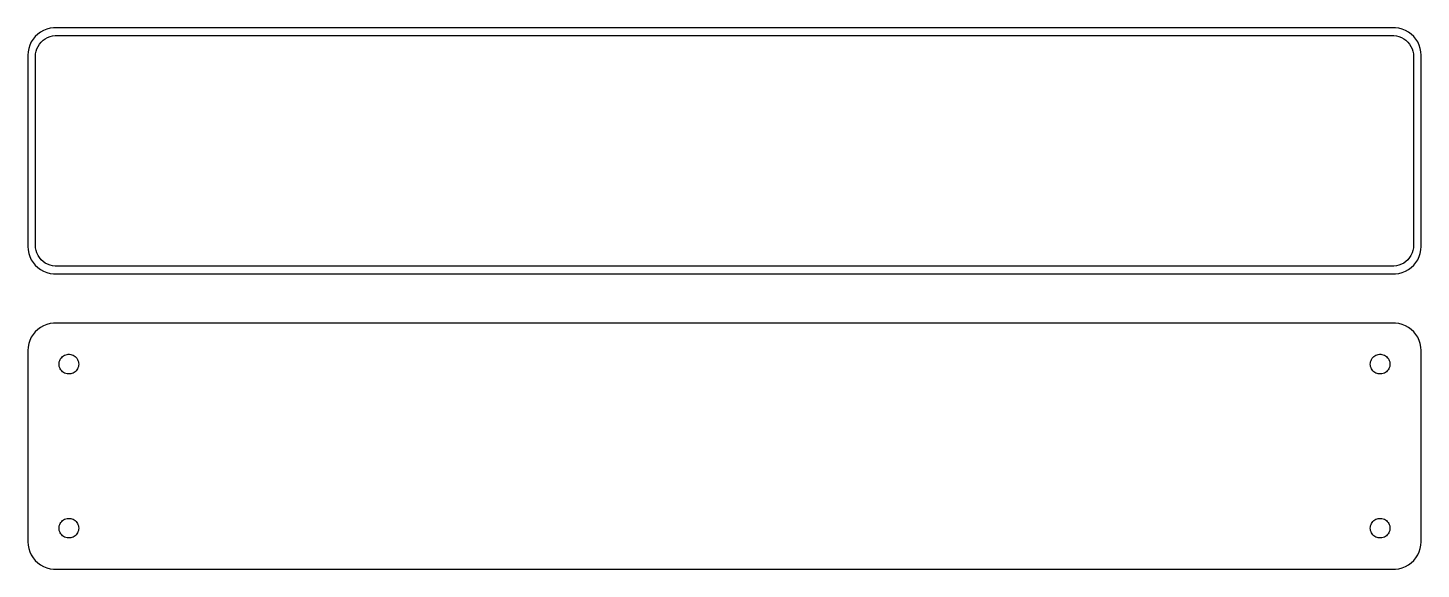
# Model space of a CAD drawing. Header units: metres. Extents: x -128 to 128, y 32 to 130.
import ezdxf

# ---------------------------------------------------------------- set-up
doc = ezdxf.new("R2010")
doc.units = ezdxf.units.M

msp = doc.modelspace()

# ---------------------------------------------------------------- linework, layer by layer
for p, q in [((-124.045, 130.255), (-124.629, 130.024)), ((-123.437, 130.411), (-124.045, 130.255)), ((-122.814, 130.49), (-123.437, 130.411)), ((122.814, 130.49), (-122.814, 130.49)), ((123.437, 130.411), (122.814, 130.49)), ((124.045, 130.255), (123.437, 130.411)), ((124.629, 130.024), (124.045, 130.255)), ((-126.882, 127.909), (-127.149, 127.341)), ((-126.545, 128.439), (-126.882, 127.909)), ((-126.145, 128.923), (-126.545, 128.439)), ((-125.687, 129.353), (-126.145, 128.923)), ((-125.179, 129.722), (-125.687, 129.353)), ((-125.641, 127.114), (-125.38, 127.524)), ((-125.38, 127.524), (-125.071, 127.899)), ((-124.629, 130.024), (-125.179, 129.722)), ((-125.071, 127.899), (-124.716, 128.231)), ((-124.716, 128.231), (-124.323, 128.517)), ((-124.323, 128.517), (-123.898, 128.751)), ((-123.898, 128.751), (-123.446, 128.93)), ((-123.446, 128.93), (-122.975, 129.051)), ((-122.975, 129.051), (-122.493, 129.112)), ((-122.493, 129.112), (122.493, 129.112)), ((122.493, 129.112), (122.975, 129.051)), ((122.975, 129.051), (123.446, 128.93)), ((123.446, 128.93), (123.898, 128.751)), ((123.898, 128.751), (124.323, 128.517)), ((124.323, 128.517), (124.716, 128.231)), ((125.179, 129.722), (124.629, 130.024)), ((124.716, 128.231), (125.071, 127.899)), ((125.071, 127.899), (125.38, 127.524)), ((125.687, 129.353), (125.179, 129.722)), ((125.38, 127.524), (125.641, 127.114)), ((126.145, 128.923), (125.687, 129.353)), ((126.545, 128.439), (126.145, 128.923)), ((126.882, 127.909), (126.545, 128.439)), ((127.149, 127.341), (126.882, 127.909)), ((-127.461, 126.127), (-127.5, 125.5)), ((-127.5, 125.5), (-127.5, 90.5)), ((-127.343, 126.743), (-127.461, 126.127)), ((-127.149, 127.341), (-127.343, 126.743)), ((-126.119, 125.25), (-126.089, 125.735)), ((-126.119, 90.75), (-126.119, 125.25)), ((-126.089, 125.735), (-125.998, 126.212)), ((-125.998, 126.212), (-125.848, 126.674)), ((-125.848, 126.674), (-125.641, 127.114)), ((125.641, 127.114), (125.848, 126.674)), ((125.848, 126.674), (125.998, 126.212)), ((125.998, 126.212), (126.089, 125.735)), ((126.089, 125.735), (126.119, 125.25)), ((126.119, 125.25), (126.119, 90.75)), ((127.343, 126.743), (127.149, 127.341)), ((127.461, 126.127), (127.343, 126.743)), ((127.5, 125.5), (127.461, 126.127)), ((127.5, 90.5), (127.5, 125.5)), ((-127.5, 90.5), (-127.461, 89.8733)), ((-127.461, 89.8733), (-127.343, 89.2566)), ((-127.343, 89.2566), (-127.149, 88.6594)), ((-126.089, 90.265), (-126.119, 90.75)), ((-125.998, 89.7877), (-126.089, 90.265)), ((-125.848, 89.3256), (-125.998, 89.7877)), ((-125.641, 88.8859), (-125.848, 89.3256)), ((125.848, 89.3256), (125.641, 88.8859)), ((125.998, 89.7877), (125.848, 89.3256)), ((126.089, 90.265), (125.998, 89.7877)), ((126.119, 90.75), (126.089, 90.265)), ((127.149, 88.6594), (127.343, 89.2566)), ((127.343, 89.2566), (127.461, 89.8733)), ((127.461, 89.8733), (127.5, 90.5)), ((-127.149, 88.6594), (-126.882, 88.0912)), ((-126.882, 88.0912), (-126.545, 87.5611)), ((-126.545, 87.5611), (-126.145, 87.0773)), ((-126.145, 87.0773), (-125.687, 86.6474)), ((-125.38, 88.4756), (-125.641, 88.8859)), ((-125.071, 88.1012), (-125.38, 88.4756)), ((-124.716, 87.7685), (-125.071, 88.1012)), ((-124.323, 87.4829), (-124.716, 87.7685)), ((-123.898, 87.2488), (-124.323, 87.4829)), ((-123.446, 87.0699), (-123.898, 87.2488)), ((-122.975, 86.9491), (-123.446, 87.0699)), ((-122.493, 86.8882), (-122.975, 86.9491)), ((122.493, 86.8882), (-122.493, 86.8882)), ((122.975, 86.9491), (122.493, 86.8882)), ((123.446, 87.0699), (122.975, 86.9491)), ((123.898, 87.2488), (123.446, 87.0699)), ((124.323, 87.4829), (123.898, 87.2488)), ((124.716, 87.7685), (124.323, 87.4829)), ((125.071, 88.1012), (124.716, 87.7685)), ((125.38, 88.4756), (125.071, 88.1012)), ((125.641, 88.8859), (125.38, 88.4756)), ((125.687, 86.6474), (126.145, 87.0773)), ((126.145, 87.0773), (126.545, 87.5611)), ((126.545, 87.5611), (126.882, 88.0912)), ((126.882, 88.0912), (127.149, 88.6594)), ((-125.687, 86.6474), (-125.179, 86.2784)), ((-125.179, 86.2784), (-124.629, 85.9759)), ((-124.629, 85.9759), (-124.045, 85.7447)), ((-124.045, 85.7447), (-123.437, 85.5886)), ((-123.437, 85.5886), (-122.814, 85.5099)), ((-122.814, 85.5099), (122.814, 85.5099)), ((122.814, 85.5099), (123.437, 85.5886)), ((123.437, 85.5886), (124.045, 85.7447)), ((124.045, 85.7447), (124.629, 85.9759)), ((124.629, 85.9759), (125.179, 86.2784)), ((125.179, 86.2784), (125.687, 86.6474)), ((-126.545, 74.4389), (-126.882, 73.9088)), ((-126.145, 74.9227), (-126.545, 74.4389)), ((-125.687, 75.3526), (-126.145, 74.9227)), ((-125.179, 75.7216), (-125.687, 75.3526)), ((-124.629, 76.0241), (-125.179, 75.7216)), ((-124.045, 76.2553), (-124.629, 76.0241)), ((-123.437, 76.4114), (-124.045, 76.2553)), ((-122.814, 76.4901), (-123.437, 76.4114)), ((122.814, 76.4901), (-122.814, 76.4901)), ((123.437, 76.4114), (122.814, 76.4901)), ((124.045, 76.2553), (123.437, 76.4114)), ((124.629, 76.0241), (124.045, 76.2553)), ((125.179, 75.7216), (124.629, 76.0241)), ((125.687, 75.3526), (125.179, 75.7216)), ((126.145, 74.9227), (125.687, 75.3526)), ((126.545, 74.4389), (126.145, 74.9227)), ((126.882, 73.9088), (126.545, 74.4389)), ((-127.461, 72.1267), (-127.5, 71.5)), ((-127.5, 71.5), (-127.5, 36.5)), ((-127.343, 72.7434), (-127.461, 72.1267)), ((-127.149, 73.3406), (-127.343, 72.7434)), ((-126.882, 73.9088), (-127.149, 73.3406)), ((127.149, 73.3406), (126.882, 73.9088)), ((127.343, 72.7434), (127.149, 73.3406)), ((127.461, 72.1267), (127.343, 72.7434)), ((127.5, 71.5), (127.461, 72.1267)), ((127.5, 36.5), (127.5, 71.5)), ((-121.8, 69), (-121.786, 69.2256)), ((-121.786, 68.7744), (-121.8, 69)), ((-121.786, 69.2256), (-121.743, 69.4476)), ((-121.743, 69.4476), (-121.674, 69.6626)), ((-121.674, 69.6626), (-121.577, 69.8671)), ((-121.577, 69.8671), (-121.456, 70.058)), ((-121.456, 70.058), (-121.312, 70.2322)), ((-121.312, 70.2322), (-121.147, 70.3869)), ((-121.147, 70.3869), (-120.964, 70.5198)), ((-120.964, 70.5198), (-120.766, 70.6287)), ((-120.766, 70.6287), (-120.556, 70.7119)), ((-120.556, 70.7119), (-120.337, 70.7681)), ((-120.337, 70.7681), (-120.113, 70.7964)), ((-120.113, 70.7964), (-119.887, 70.7964)), ((-119.887, 70.7964), (-119.663, 70.7681)), ((-119.663, 70.7681), (-119.444, 70.7119)), ((-119.444, 70.7119), (-119.234, 70.6287)), ((-119.234, 70.6287), (-119.036, 70.5198)), ((-119.036, 70.5198), (-118.853, 70.3869)), ((-118.853, 70.3869), (-118.688, 70.2322)), ((-118.688, 70.2322), (-118.544, 70.058)), ((-118.544, 70.058), (-118.423, 69.8671)), ((-118.423, 69.8671), (-118.326, 69.6626)), ((-118.326, 69.6626), (-118.257, 69.4476)), ((-118.257, 69.4476), (-118.214, 69.2256)), ((-118.214, 69.2256), (-118.2, 69)), ((-118.2, 69), (-118.214, 68.7744)), ((118.2, 69), (118.214, 69.2256)), ((118.214, 68.7744), (118.2, 69)), ((118.214, 69.2256), (118.257, 69.4476)), ((118.257, 69.4476), (118.326, 69.6626)), ((118.326, 69.6626), (118.423, 69.8671)), ((118.423, 69.8671), (118.544, 70.058)), ((118.544, 70.058), (118.688, 70.2322)), ((118.688, 70.2322), (118.853, 70.3869)), ((118.853, 70.3869), (119.036, 70.5198)), ((119.036, 70.5198), (119.234, 70.6287)), ((119.234, 70.6287), (119.444, 70.7119)), ((119.444, 70.7119), (119.663, 70.7681)), ((119.663, 70.7681), (119.887, 70.7964)), ((119.887, 70.7964), (120.113, 70.7964)), ((120.113, 70.7964), (120.337, 70.7681)), ((120.337, 70.7681), (120.556, 70.7119)), ((120.556, 70.7119), (120.766, 70.6287)), ((120.766, 70.6287), (120.964, 70.5198)), ((120.964, 70.5198), (121.147, 70.3869)), ((121.147, 70.3869), (121.312, 70.2322)), ((121.312, 70.2322), (121.456, 70.058)), ((121.456, 70.058), (121.577, 69.8671)), ((121.577, 69.8671), (121.674, 69.6626)), ((121.674, 69.6626), (121.743, 69.4476)), ((121.743, 69.4476), (121.786, 69.2256)), ((121.786, 69.2256), (121.8, 69)), ((121.8, 69), (121.786, 68.7744)), ((-121.743, 68.5524), (-121.786, 68.7744)), ((-121.674, 68.3374), (-121.743, 68.5524)), ((-121.577, 68.1328), (-121.674, 68.3374)), ((-121.456, 67.942), (-121.577, 68.1328)), ((-121.312, 67.7678), (-121.456, 67.942)), ((-121.147, 67.6131), (-121.312, 67.7678)), ((-120.964, 67.4802), (-121.147, 67.6131)), ((-120.766, 67.3713), (-120.964, 67.4802)), ((-120.556, 67.2881), (-120.766, 67.3713)), ((-120.337, 67.2319), (-120.556, 67.2881)), ((-120.113, 67.2036), (-120.337, 67.2319)), ((-119.887, 67.2036), (-120.113, 67.2036)), ((-119.663, 67.2319), (-119.887, 67.2036)), ((-119.444, 67.2881), (-119.663, 67.2319)), ((-119.234, 67.3713), (-119.444, 67.2881)), ((-119.036, 67.4802), (-119.234, 67.3713)), ((-118.853, 67.6131), (-119.036, 67.4802)), ((-118.688, 67.7678), (-118.853, 67.6131)), ((-118.544, 67.942), (-118.688, 67.7678)), ((-118.423, 68.1328), (-118.544, 67.942)), ((-118.326, 68.3374), (-118.423, 68.1328)), ((-118.257, 68.5524), (-118.326, 68.3374)), ((-118.214, 68.7744), (-118.257, 68.5524)), ((118.257, 68.5524), (118.214, 68.7744)), ((118.326, 68.3374), (118.257, 68.5524)), ((118.423, 68.1328), (118.326, 68.3374)), ((118.544, 67.942), (118.423, 68.1328)), ((118.688, 67.7678), (118.544, 67.942)), ((118.853, 67.6131), (118.688, 67.7678)), ((119.036, 67.4802), (118.853, 67.6131)), ((119.234, 67.3713), (119.036, 67.4802)), ((119.444, 67.2881), (119.234, 67.3713)), ((119.663, 67.2319), (119.444, 67.2881)), ((119.887, 67.2036), (119.663, 67.2319)), ((120.113, 67.2036), (119.887, 67.2036)), ((120.337, 67.2319), (120.113, 67.2036)), ((120.556, 67.2881), (120.337, 67.2319)), ((120.766, 67.3713), (120.556, 67.2881)), ((120.964, 67.4802), (120.766, 67.3713)), ((121.147, 67.6131), (120.964, 67.4802)), ((121.312, 67.7678), (121.147, 67.6131)), ((121.456, 67.942), (121.312, 67.7678)), ((121.577, 68.1328), (121.456, 67.942)), ((121.674, 68.3374), (121.577, 68.1328)), ((121.743, 68.5524), (121.674, 68.3374)), ((121.786, 68.7744), (121.743, 68.5524)), ((-121.8, 39), (-121.786, 39.2256)), ((-121.786, 38.7744), (-121.8, 39)), ((-121.786, 39.2256), (-121.743, 39.4476)), ((-121.743, 38.5524), (-121.786, 38.7744)), ((-121.743, 39.4476), (-121.674, 39.6626)), ((-121.674, 38.3374), (-121.743, 38.5524)), ((-121.674, 39.6626), (-121.577, 39.8672)), ((-121.577, 38.1329), (-121.674, 38.3374)), ((-121.577, 39.8672), (-121.456, 40.058)), ((-121.456, 40.058), (-121.312, 40.2322)), ((-121.312, 40.2322), (-121.147, 40.3869)), ((-121.147, 40.3869), (-120.964, 40.5198)), ((-120.964, 40.5198), (-120.766, 40.6287)), ((-120.766, 40.6287), (-120.556, 40.7119)), ((-120.556, 40.7119), (-120.337, 40.7681)), ((-120.337, 40.7681), (-120.113, 40.7964)), ((-120.113, 40.7964), (-119.887, 40.7964)), ((-119.887, 40.7964), (-119.663, 40.7681)), ((-119.663, 40.7681), (-119.444, 40.7119)), ((-119.444, 40.7119), (-119.234, 40.6287)), ((-119.234, 40.6287), (-119.036, 40.5198)), ((-119.036, 40.5198), (-118.853, 40.3869)), ((-118.853, 40.3869), (-118.688, 40.2322)), ((-118.688, 40.2322), (-118.544, 40.058)), ((-118.544, 40.058), (-118.423, 39.8672)), ((-118.423, 39.8672), (-118.326, 39.6626)), ((-118.326, 38.3374), (-118.423, 38.1329)), ((-118.326, 39.6626), (-118.257, 39.4476)), ((-118.257, 38.5524), (-118.326, 38.3374)), ((-118.257, 39.4476), (-118.214, 39.2256)), ((-118.214, 38.7744), (-118.257, 38.5524)), ((-118.214, 39.2256), (-118.2, 39)), ((-118.2, 39), (-118.214, 38.7744)), ((118.2, 39), (118.214, 39.2256)), ((118.214, 38.7744), (118.2, 39)), ((118.214, 39.2256), (118.257, 39.4476)), ((118.257, 38.5524), (118.214, 38.7744)), ((118.257, 39.4476), (118.326, 39.6626)), ((118.326, 38.3374), (118.257, 38.5524)), ((118.326, 39.6626), (118.423, 39.8672)), ((118.423, 38.1329), (118.326, 38.3374)), ((118.423, 39.8672), (118.544, 40.058)), ((118.544, 40.058), (118.688, 40.2322)), ((118.688, 40.2322), (118.853, 40.3869)), ((118.853, 40.3869), (119.036, 40.5198)), ((119.036, 40.5198), (119.234, 40.6287)), ((119.234, 40.6287), (119.444, 40.7119)), ((119.444, 40.7119), (119.663, 40.7681)), ((119.663, 40.7681), (119.887, 40.7964)), ((119.887, 40.7964), (120.113, 40.7964)), ((120.113, 40.7964), (120.337, 40.7681)), ((120.337, 40.7681), (120.556, 40.7119)), ((120.556, 40.7119), (120.766, 40.6287)), ((120.766, 40.6287), (120.964, 40.5198)), ((120.964, 40.5198), (121.147, 40.3869)), ((121.147, 40.3869), (121.312, 40.2322)), ((121.312, 40.2322), (121.456, 40.058)), ((121.456, 40.058), (121.577, 39.8672)), ((121.577, 39.8672), (121.674, 39.6626)), ((121.674, 38.3374), (121.577, 38.1329)), ((121.674, 39.6626), (121.743, 39.4476)), ((121.743, 38.5524), (121.674, 38.3374)), ((121.743, 39.4476), (121.786, 39.2256)), ((121.786, 38.7744), (121.743, 38.5524)), ((121.786, 39.2256), (121.8, 39)), ((121.8, 39), (121.786, 38.7744)), ((-127.5, 36.5), (-127.461, 35.8733)), ((-127.461, 35.8733), (-127.343, 35.2566)), ((-121.456, 37.942), (-121.577, 38.1329)), ((-121.312, 37.7678), (-121.456, 37.942)), ((-121.147, 37.6131), (-121.312, 37.7678)), ((-120.964, 37.4802), (-121.147, 37.6131)), ((-120.766, 37.3713), (-120.964, 37.4802)), ((-120.556, 37.2881), (-120.766, 37.3713)), ((-120.337, 37.2319), (-120.556, 37.2881)), ((-120.113, 37.2036), (-120.337, 37.2319)), ((-119.887, 37.2036), (-120.113, 37.2036)), ((-119.663, 37.2319), (-119.887, 37.2036)), ((-119.444, 37.2881), (-119.663, 37.2319)), ((-119.234, 37.3713), (-119.444, 37.2881)), ((-119.036, 37.4802), (-119.234, 37.3713)), ((-118.853, 37.6131), (-119.036, 37.4802)), ((-118.688, 37.7678), (-118.853, 37.6131)), ((-118.544, 37.942), (-118.688, 37.7678)), ((-118.423, 38.1329), (-118.544, 37.942)), ((118.544, 37.942), (118.423, 38.1329)), ((118.688, 37.7678), (118.544, 37.942)), ((118.853, 37.6131), (118.688, 37.7678)), ((119.036, 37.4802), (118.853, 37.6131)), ((119.234, 37.3713), (119.036, 37.4802)), ((119.444, 37.2881), (119.234, 37.3713)), ((119.663, 37.2319), (119.444, 37.2881)), ((119.887, 37.2036), (119.663, 37.2319)), ((120.113, 37.2036), (119.887, 37.2036)), ((120.337, 37.2319), (120.113, 37.2036)), ((120.556, 37.2881), (120.337, 37.2319)), ((120.766, 37.3713), (120.556, 37.2881)), ((120.964, 37.4802), (120.766, 37.3713)), ((121.147, 37.6131), (120.964, 37.4802)), ((121.312, 37.7678), (121.147, 37.6131)), ((121.456, 37.942), (121.312, 37.7678)), ((121.577, 38.1329), (121.456, 37.942)), ((127.343, 35.2566), (127.461, 35.8733)), ((127.461, 35.8733), (127.5, 36.5)), ((-127.343, 35.2566), (-127.149, 34.6594)), ((-127.149, 34.6594), (-126.882, 34.0912)), ((-126.882, 34.0912), (-126.545, 33.5611)), ((-126.545, 33.5611), (-126.145, 33.0773)), ((126.145, 33.0773), (126.545, 33.5611)), ((126.545, 33.5611), (126.882, 34.0912)), ((126.882, 34.0912), (127.149, 34.6594)), ((127.149, 34.6594), (127.343, 35.2566)), ((-126.145, 33.0773), (-125.687, 32.6474)), ((-125.687, 32.6474), (-125.179, 32.2784)), ((-125.179, 32.2784), (-124.629, 31.9759)), ((-124.629, 31.9759), (-124.045, 31.7447)), ((-124.045, 31.7447), (-123.437, 31.5886)), ((-123.437, 31.5886), (-122.814, 31.5099)), ((-122.814, 31.5099), (122.814, 31.5099)), ((122.814, 31.5099), (123.437, 31.5886)), ((123.437, 31.5886), (124.045, 31.7447)), ((124.045, 31.7447), (124.629, 31.9759)), ((124.629, 31.9759), (125.179, 32.2784)), ((125.179, 32.2784), (125.687, 32.6474)), ((125.687, 32.6474), (126.145, 33.0773))]:
    msp.add_line(p, q)

doc.saveas('drawing.dxf')
